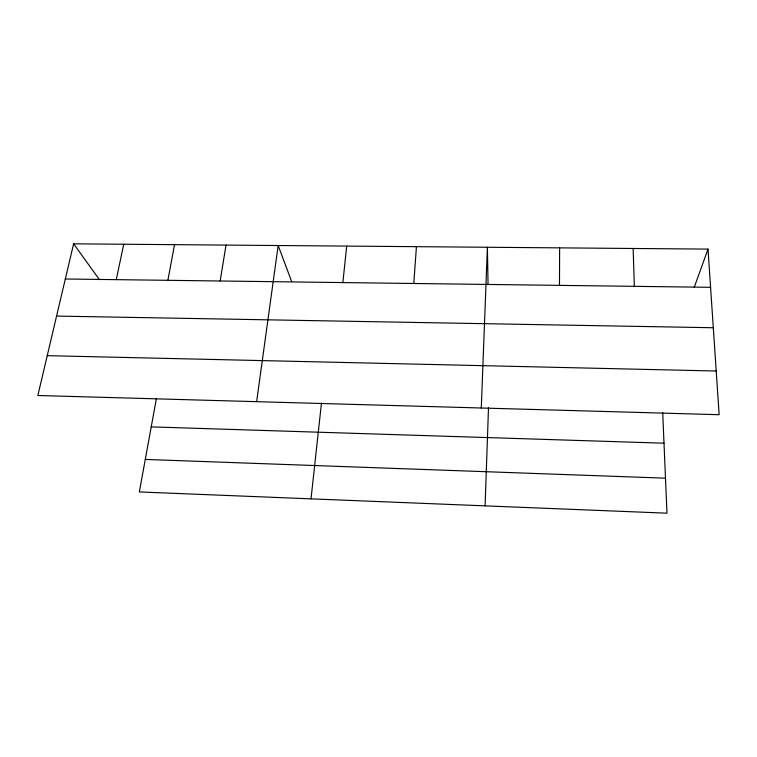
<?xml version="1.0" encoding="UTF-8"?>
<svg xmlns="http://www.w3.org/2000/svg" width="757" height="757" viewBox="0 0 757 757"><rect width="100%" height="100%" fill="white"/><g stroke="black" fill="none" stroke-linecap="round" stroke-linejoin="round"><path stroke-width="1.14" d="M559.489 285.37L559.622 247.861M485.095 505.856L488.502 407.673M481.291 408.004L487.394 247.265L488.057 284.717M413.786 283.487L416.426 246.668M342.864 282.579L346.697 246.091M311.023 498.854L321.47 403.065M256.632 401.674L278.169 245.523L291.682 281.632M220.173 280.989L226.012 245.088M156.425 398.419L139.345 491.946L666.974 513.18L662.706 412.574M167.865 280.317L174.545 244.662M116.256 279.645L123.751 244.237M73.609 243.82L37.85 395.504L719.15 414.704L708.013 249.1L73.609 243.82L99.46 279.693M694.216 287.376L708.013 249.1M65.32 278.992L710.577 287.319M56.576 316.076L713.302 327.743M47.246 355.667L716.207 371.025M151.23 426.882L664.012 443.195M145.278 459.433L665.488 478.178M633.145 248.476L634.347 286.335"/></g></svg>
